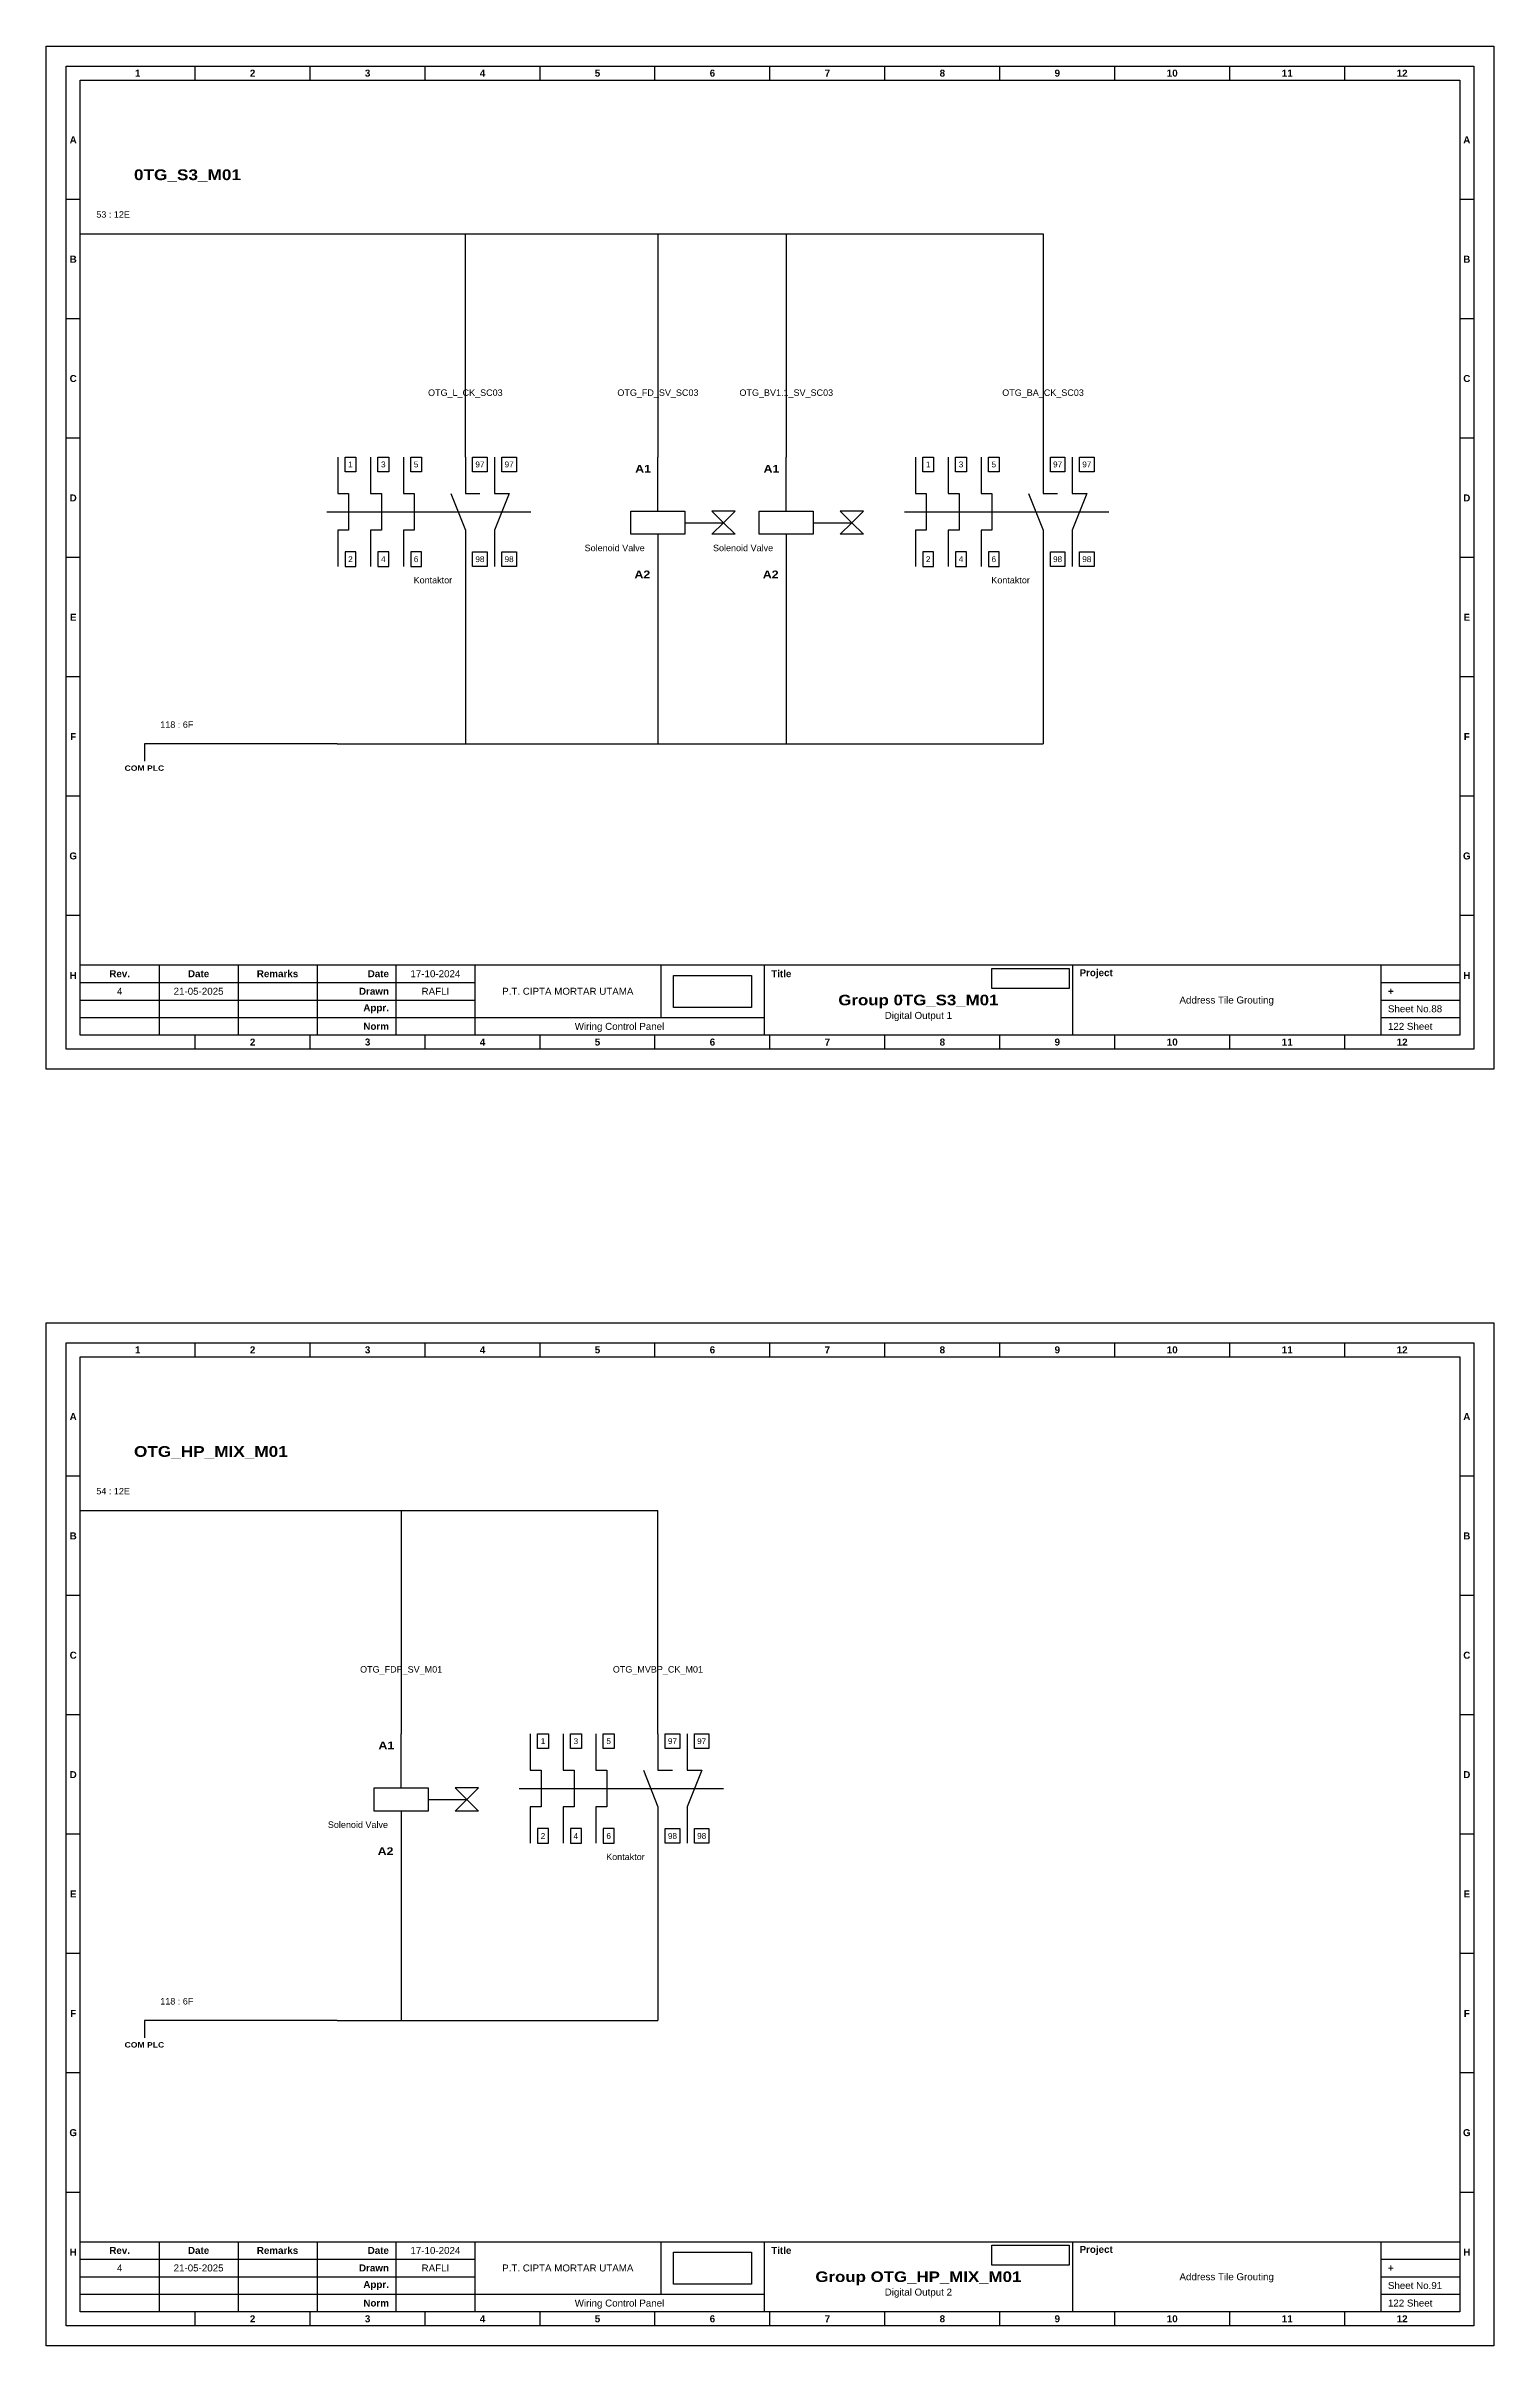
# Model space of a CAD drawing. Header units: centimetres. Extents: x 2030 to 3543, y 1923 to 3402.
# Drawn here: x 2962.2 to 3231.5, y 2164.5 to 2592.5 of the extents above; entities that cross this region are included whole.
import ezdxf
from ezdxf.enums import TextEntityAlignment as Align

# ---------------------------------------------------------------- set-up
doc = ezdxf.new("R2010")
doc.units = ezdxf.units.CM
doc.header["$MEASUREMENT"] = 0
doc.styles.add('Bold', font='ariblk.ttf', dxfattribs={"height": 25.4})
doc.styles.get("Standard").update_dxf_attribs({"font": 'arial.ttf'})
picture_1 = doc.add_image_def('image1.png', size_in_pixel=(2048, 847))
picture_2 = doc.add_image_def('image2.png', size_in_pixel=(2092, 542))

# ---------------------------------------------------------------- blocks, each defined once
blk = doc.blocks.new('KOP MU PROJECT')
at = {"color": 6, "ltscale": 50}
for p, q in [((27.74, 184.05), (27.74, 186.66)), ((49.13, 184.05), (49.13, 186.66)), ((70.51, 184.05), (70.51, 186.66)), ((91.89, 184.05), (91.89, 186.66)), ((113.27, 184.05), (113.27, 186.66)), ((134.66, 184.05), (134.66, 186.66)), ((156.04, 184.05), (156.04, 186.66)), ((177.42, 184.05), (177.42, 186.66)), ((198.8, 184.05), (198.8, 186.66)), ((220.19, 184.05), (220.19, 186.66)), ((241.57, 184.05), (241.57, 186.66)), ((6.36, 161.84), (3.75, 161.84)), ((265.59, 161.84), (262.98, 161.84)), ((6.36, 139.63), (3.75, 139.63)), ((265.59, 139.63), (262.98, 139.63)), ((6.36, 117.42), (3.75, 117.42)), ((265.59, 117.42), (262.98, 117.42)), ((6.36, 95.22), (3.75, 95.22)), ((265.59, 95.22), (262.98, 95.22)), ((6.36, 73.01), (3.75, 73.01)), ((265.59, 73.01), (262.98, 73.01)), ((6.36, 50.8), (3.75, 50.8)), ((265.59, 50.8), (262.98, 50.8)), ((6.36, 28.59), (3.75, 28.59)), ((265.59, 28.59), (262.98, 28.59)), ((27.74, 3.75), (27.74, 6.36)), ((49.13, 3.75), (49.13, 6.36)), ((70.51, 3.75), (70.51, 6.36)), ((91.89, 3.75), (91.89, 6.36)), ((113.27, 3.75), (113.27, 6.36)), ((134.66, 3.75), (134.66, 6.36)), ((156.04, 3.75), (156.04, 6.36)), ((177.42, 3.75), (177.42, 6.36)), ((198.8, 3.75), (198.8, 6.36)), ((220.19, 3.75), (220.19, 6.36)), ((241.57, 3.75), (241.57, 6.36))]:
    blk.add_line(p, q, dxfattribs=at)
at = {"ltscale": 50}
for p, q in [((6.36, 19.41), (262.98, 19.41)), ((21.04, 19.41), (21.04, 6.36)), ((35.72, 19.41), (35.72, 6.36)), ((50.41, 19.41), (50.41, 6.36)), ((65.09, 19.41), (65.09, 6.36)), ((79.77, 19.41), (79.77, 6.36)), ((114.35, 19.41), (114.35, 9.62)), ((133.6, 19.41), (133.6, 6.36)), ((190.95, 19.41), (190.95, 6.36)), ((248.3, 19.41), (248.3, 6.36)), ((6.36, 16.15), (79.77, 16.15)), ((6.36, 12.89), (79.77, 12.89)), ((248.3, 16.15), (262.98, 16.15)), ((248.3, 12.89), (262.98, 12.89)), ((6.36, 9.62), (133.6, 9.62)), ((248.3, 9.62), (262.98, 9.62))]:
    blk.add_line(p, q, dxfattribs=at)
at = {"color": 1, "ltscale": 50}
blk.add_lwpolyline([(269.34, 0), (0, 0), (0, 190.41), (269.34, 190.41)], close=True, dxfattribs=at)
at = {"color": 6, "ltscale": 50}
for points in [[(265.59, 3.75), (3.75, 3.75), (3.75, 186.66), (265.59, 186.66)], [(262.98, 6.36), (6.36, 6.36), (6.36, 184.05), (262.98, 184.05)]]:
    blk.add_lwpolyline(points, close=True, dxfattribs=at)
at = {"ltscale": 50, "char_height": 1.305, "attachment_point": 4}
for s, width, heights, insert in [('\\pxqc;{\\fArial|b1|i0|c0|p34;1}', 21.3825, [2.51], (6.36, 185.36)), ('\\pxqc;{\\fArial|b1|i0|c0|p34;2}', 21.3825, [2.51], (27.74, 185.36)), ('\\pxqc;{\\fArial|b1|i0|c0|p34;3}', 21.3825, [2.51], (49.13, 185.36)), ('\\pxqc;{\\fArial|b1|i0|c0|p34;4}', 21.3825, [2.51], (70.51, 185.36)), ('\\pxqc;{\\fArial|b1|i0|c0|p34;5}', 21.3825, [2.51], (91.89, 185.36)), ('\\pxqc;{\\fArial|b1|i0|c0|p34;6}', 21.3825, [2.51], (113.27, 185.36)), ('\\pxqc;{\\fArial|b1|i0|c0|p34;7}', 21.3825, [2.51], (134.66, 185.36)), ('\\pxqc;{\\fArial|b1|i0|c0|p34;8}', 21.3825, [2.51], (156.04, 185.36)), ('\\pxqc;{\\fArial|b1|i0|c0|p34;9}', 21.3825, [2.51], (177.42, 185.36)), ('\\pxqc;{\\fArial|b1|i0|c0|p34;10}', 21.3825, [2.51], (198.8, 185.36)), ('\\pxqc;{\\fArial|b1|i0|c0|p34;11}', 21.3825, [2.51], (220.19, 185.36)), ('\\pxqc;{\\fArial|b1|i0|c0|p34;12}', 21.3825, [2.51], (241.57, 185.36)), ('\\pxqc;{\\fArial|b1|i0|c0|p34;A}', 2.61, [2.51], (3.75, 172.95)), ('\\pxqc;{\\fArial|b1|i0|c0|p34;A}', 2.61, [2.51], (262.98, 172.95)), ('\\pxqc;{\\fArial|b1|i0|c0|p34;B}', 2.61, [2.51], (3.75, 150.74)), ('\\pxqc;{\\fArial|b1|i0|c0|p34;B}', 2.61, [2.51], (262.98, 150.74)), ('\\pxqc;{\\fArial|b1|i0|c0|p34;C}', 2.61, [2.51], (3.75, 128.53)), ('\\pxqc;{\\fArial|b1|i0|c0|p34;C}', 2.61, [2.51], (262.98, 128.53)), ('\\pxqc;{\\fArial|b1|i0|c0|p34;D}', 2.61, [2.51], (3.75, 106.32)), ('\\pxqc;{\\fArial|b1|i0|c0|p34;D}', 2.61, [2.51], (262.98, 106.32)), ('\\pxqc;{\\fArial|b1|i0|c0|p34;E}', 2.61, [2.51], (3.75, 84.11)), ('\\pxqc;{\\fArial|b1|i0|c0|p34;E}', 2.61, [2.51], (262.98, 84.11)), ('\\pxqc;{\\fArial|b1|i0|c0|p34;F}', 2.61, [2.51], (3.75, 61.9)), ('\\pxqc;{\\fArial|b1|i0|c0|p34;F}', 2.61, [2.51], (262.98, 61.9)), ('\\pxqc;{\\fArial|b1|i0|c0|p34;G}', 2.61, [2.51], (3.75, 39.69)), ('\\pxqc;{\\fArial|b1|i0|c0|p34;G}', 2.61, [2.51], (262.98, 39.69)), ('\\pxqc;{\\fArial|b1|i0|c0|p34;H}', 2.61, [2.51], (3.75, 17.47)), ('\\pxqc;{\\fArial|b1|i0|c0|p34;Rev.}', 14.6811, [2.88], (6.36, 17.78)), ('\\pxqc;{\\fArial|b1|i0|c0|p34;Date}', 14.6811, [2.88], (21.04, 17.78)), ('\\pxqc;{\\fArial|b1|i0|c0|p34;Remarks}', 14.6811, [2.88], (35.72, 17.78)), ('\\pxqr;{\\fArial|b1|i0|c0|p34;Date}', 13.3761, [2.88], (50.41, 17.78)), ('\\pxql;{\\fArial|b1|i0|c0|p34;Title}', 50.2419, [2.88], (134.9, 17.78)), ('\\pxql;{\\fArial|b1|i0|c0|p34;Project}', 50.2419, [2.88], (192.25, 17.78)), ('\\pxqc;{\\fArial|b1|i0|c0|p34;H}', 2.61, [2.51], (262.98, 17.47)), ('\\pxqr;{\\fArial|b1|i0|c0|p34;Drawn}', 13.3761, [2.88], (50.41, 14.52)), ('\\pxql;{\\fArial|b1|i0|c0|p34;+}', 14.6811, [2.88], (249.61, 14.52)), ('\\pxqr;{\\fArial|b1|i0|c0|p34;Appr.}', 13.3761, [2.88], (50.41, 11.26)), ('\\pxqr;{\\fArial|b1|i0|c0|p34;Norm}', 13.3761, [2.88], (50.41, 7.99)), ('\\pxqc;{\\fArial|b1|i0|c0|p34;2}', 21.3825, [2.51], (27.74, 5.06)), ('\\pxqc;{\\fArial|b1|i0|c0|p34;3}', 21.3825, [2.51], (49.13, 5.06)), ('\\pxqc;{\\fArial|b1|i0|c0|p34;4}', 21.3825, [2.51], (70.51, 5.06)), ('\\pxqc;{\\fArial|b1|i0|c0|p34;5}', 21.3825, [2.51], (91.89, 5.06)), ('\\pxqc;{\\fArial|b1|i0|c0|p34;6}', 21.3825, [2.51], (113.27, 5.06)), ('\\pxqc;{\\fArial|b1|i0|c0|p34;7}', 21.3825, [2.51], (134.66, 5.06)), ('\\pxqc;{\\fArial|b1|i0|c0|p34;8}', 21.3825, [2.51], (156.04, 5.06)), ('\\pxqc;{\\fArial|b1|i0|c0|p34;9}', 21.3825, [2.51], (177.42, 5.06)), ('\\pxqc;{\\fArial|b1|i0|c0|p34;10}', 21.3825, [2.51], (198.8, 5.06)), ('\\pxqc;{\\fArial|b1|i0|c0|p34;11}', 21.3825, [2.51], (220.19, 5.06)), ('\\pxqc;{\\fArial|b1|i0|c0|p34;12}', 21.3825, [2.51], (241.57, 5.06))]:
    blk.add_mtext_dynamic_manual_height_columns(s, width=width, gutter_width=0.0326, heights=heights, dxfattribs=dict(at, insert=insert))
at = {"ltscale": 50}
for tag, p in [('DATECREATED', (72.43, 17.78)), ('REV', (13.7, 14.52)), ('REVDATE', (28.38, 14.52)), ('REMARKS', (43.06, 14.52)), ('DRAWN', (72.43, 14.52)), ('COMPANY', (97.06, 14.52)), ('PROJECT', (219.62, 12.89)), ('NORM', (72.43, 7.99)), ('APPR', (72.43, 11.26)), ('DRAWINGCATEGORY', (106.68, 7.99)), ('DESCRIPTION', (162.27, 10.03))]:
    blk.add_attdef(tag, text='', height=1.3, dxfattribs=at).set_placement(p, align=Align.MIDDLE_CENTER)
at = {"ltscale": 50, "style": 'Bold'}
blk.add_attdef('TITLE', text='', height=1.96, dxfattribs=at).set_placement((162.27, 12.89), align=Align.MIDDLE_CENTER)
at = {"ltscale": 50}
for tag, p in [('TOTALSHEET', (249.61, 7.99)), ('SHEETNUMBER', (249.61, 11.26))]:
    blk.add_attdef(tag, text='', height=1.3, dxfattribs=at).set_placement(p, align=Align.MIDDLE_LEFT)
image = blk.add_image(picture_1, insert=(116.72, 11.48), size_in_units=(14.5, 6), dxfattribs=at)
image.dxf.flags = 15
image = blk.add_image(picture_2, insert=(175.94, 15.04), size_in_units=(14.36, 3.72), dxfattribs=at)
image.dxf.flags = 15

msp = doc.modelspace()

# ---------------------------------------------------------------- linework, layer by layer
at = {"color": 146, "ltscale": 50, "true_color": 0x105689}
for p, q in [((2968.53, 2557.53), (2992.41, 2557.53)), ((2992.41, 2557.53), (3016.29, 2557.53)), ((3016.29, 2557.53), (3040.17, 2557.53)), ((3040.17, 2515.98), (3040.17, 2557.53)), ((3040.17, 2557.53), (3064.05, 2557.53)), ((3064.05, 2557.53), (3087.93, 2557.53)), ((3075.99, 2557.53), (3075.99, 2515.98)), ((3087.93, 2557.53), (3111.81, 2557.53)), ((3099.87, 2557.53), (3099.87, 2515.98)), ((3111.81, 2557.53), (3135.69, 2557.53)), ((3135.69, 2557.53), (3147.63, 2557.53)), ((3147.63, 2557.53), (3147.63, 2515.98)), ((3040.17, 2495.63), (3040.17, 2462.61)), ((3147.63, 2495.63), (3147.63, 2462.61)), ((3075.99, 2491.88), (3075.99, 2462.61)), ((3099.87, 2491.88), (3099.87, 2462.61)), ((3016.33, 2462.61), (2980.47, 2462.61)), ((2980.47, 2462.61), (2980.47, 2459.41)), ((3016.33, 2462.61), (3064.13, 2462.61)), ((3064.13, 2462.61), (3064.13, 2462.61)), ((3064.13, 2462.61), (3111.93, 2462.61)), ((3111.93, 2462.61), (3147.63, 2462.61)), ((2968.53, 2319.95), (2992.41, 2319.95)), ((2992.41, 2319.95), (3016.29, 2319.95)), ((3016.29, 2319.95), (3040.17, 2319.95)), ((3028.23, 2319.95), (3028.23, 2278.41)), ((3040.17, 2319.95), (3064.05, 2319.95)), ((3064.05, 2319.95), (3075.99, 2319.95)), ((3075.99, 2278.41), (3075.99, 2319.95)), ((3075.99, 2258.06), (3075.99, 2225.04)), ((3028.23, 2254.31), (3028.23, 2225.04)), ((3016.33, 2225.04), (2980.47, 2225.04)), ((2980.47, 2225.04), (2980.47, 2221.84)), ((3016.33, 2225.04), (3075.99, 2225.04)), ((3075.99, 2225.04), (3075.99, 2225.04))]:
    msp.add_line(p, q, dxfattribs=at)
at = {"ltscale": 50}
for p, q in [((3040.17, 2515.98), (3040.17, 2509.2)), ((3045.6, 2515.98), (3045.6, 2509.2)), ((3075.99, 2505.93), (3075.99, 2515.98)), ((3099.87, 2505.93), (3099.87, 2515.98)), ((3147.63, 2515.98), (3147.63, 2509.2)), ((3153.06, 2515.98), (3153.06, 2509.2)), ((3014.39, 2505.81), (3052.38, 2505.81)), ((3081.02, 2503.78), (3088.2, 2503.78)), ((3104.9, 2503.78), (3112.08, 2503.78)), ((3121.85, 2505.81), (3159.84, 2505.81)), ((3040.17, 2502.41), (3040.17, 2495.63)), ((3045.6, 2502.41), (3045.6, 2495.63)), ((3075.99, 2501.62), (3075.99, 2491.57)), ((3099.87, 2501.62), (3099.87, 2491.57)), ((3147.63, 2502.41), (3147.63, 2495.63)), ((3153.06, 2502.41), (3153.06, 2495.63)), ((3028.23, 2268.36), (3028.23, 2278.41)), ((3075.99, 2278.41), (3075.99, 2271.63)), ((3081.42, 2278.41), (3081.42, 2271.63)), ((3028.23, 2264.05), (3028.23, 2254)), ((3033.26, 2266.2), (3040.44, 2266.2)), ((3050.21, 2268.23), (3088.2, 2268.23)), ((3075.99, 2264.84), (3075.99, 2258.06)), ((3081.42, 2264.84), (3081.42, 2258.06))]:
    msp.add_line(p, q, dxfattribs=at)
at = {"color": 1, "ltscale": 50}
for points in [[(3016.43, 2515.98), (3016.43, 2509.2), (3018.46, 2509.2), (3018.46, 2502.41), (3016.43, 2502.41), (3016.43, 2495.63)], [(3022.53, 2515.98), (3022.53, 2509.2), (3024.57, 2509.2), (3024.57, 2502.41), (3022.53, 2502.41), (3022.53, 2495.63)], [(3028.64, 2515.98), (3028.64, 2509.2), (3030.67, 2509.2), (3030.67, 2502.41), (3028.64, 2502.41), (3028.64, 2495.63)], [(3123.89, 2515.98), (3123.89, 2509.2), (3125.92, 2509.2), (3125.92, 2502.41), (3123.89, 2502.41), (3123.89, 2495.63)], [(3129.99, 2515.98), (3129.99, 2509.2), (3132.03, 2509.2), (3132.03, 2502.41), (3129.99, 2502.41), (3129.99, 2495.63)], [(3136.1, 2515.98), (3136.1, 2509.2), (3138.13, 2509.2), (3138.13, 2502.41), (3136.1, 2502.41), (3136.1, 2495.63)], [(3052.25, 2278.41), (3052.25, 2271.63), (3054.28, 2271.63), (3054.28, 2264.84), (3052.25, 2264.84), (3052.25, 2258.06)], [(3058.35, 2278.41), (3058.35, 2271.63), (3060.39, 2271.63), (3060.39, 2264.84), (3058.35, 2264.84), (3058.35, 2258.06)], [(3064.46, 2278.41), (3064.46, 2271.63), (3066.49, 2271.63), (3066.49, 2264.84), (3064.46, 2264.84), (3064.46, 2258.06)]]:
    msp.add_lwpolyline(points, dxfattribs=at)
at = {"ltscale": 50}
for points in [[(3017.79, 2515.98), (3019.82, 2515.98), (3019.82, 2513.27), (3017.79, 2513.27)], [(3023.89, 2515.98), (3025.93, 2515.98), (3025.93, 2513.27), (3023.89, 2513.27)], [(3030, 2515.98), (3032.03, 2515.98), (3032.03, 2513.27), (3030, 2513.27)], [(3041.53, 2515.98), (3044.24, 2515.98), (3044.24, 2513.27), (3041.53, 2513.27)], [(3046.95, 2515.98), (3049.67, 2515.98), (3049.67, 2513.27), (3046.95, 2513.27)], [(3125.25, 2515.98), (3127.28, 2515.98), (3127.28, 2513.27), (3125.25, 2513.27)], [(3131.35, 2515.98), (3133.39, 2515.98), (3133.39, 2513.27), (3131.35, 2513.27)], [(3137.46, 2515.98), (3139.49, 2515.98), (3139.49, 2513.27), (3137.46, 2513.27)], [(3148.99, 2515.98), (3151.7, 2515.98), (3151.7, 2513.27), (3148.99, 2513.27)], [(3154.41, 2515.98), (3157.13, 2515.98), (3157.13, 2513.27), (3154.41, 2513.27)], [(3070.97, 2505.93), (3081.02, 2505.93), (3081.02, 2501.62), (3070.97, 2501.62)], [(3088.2, 2503.78), (3090.35, 2505.93), (3086.04, 2505.93)], [(3088.2, 2503.78), (3090.35, 2501.62), (3086.04, 2501.62)], [(3094.85, 2505.93), (3104.9, 2505.93), (3104.9, 2501.62), (3094.85, 2501.62)], [(3112.08, 2503.78), (3114.23, 2505.93), (3109.92, 2505.93)], [(3112.08, 2503.78), (3114.23, 2501.62), (3109.92, 2501.62)], [(3017.79, 2495.63), (3019.82, 2495.63), (3019.82, 2498.34), (3017.79, 2498.34)], [(3023.89, 2495.63), (3025.93, 2495.63), (3025.93, 2498.34), (3023.89, 2498.34)], [(3030, 2495.63), (3032.03, 2495.63), (3032.03, 2498.34), (3030, 2498.34)], [(3041.53, 2498.34), (3044.24, 2498.34), (3044.24, 2495.63), (3041.53, 2495.63)], [(3046.95, 2498.34), (3049.67, 2498.34), (3049.67, 2495.63), (3046.95, 2495.63)], [(3125.25, 2495.63), (3127.28, 2495.63), (3127.28, 2498.34), (3125.25, 2498.34)], [(3131.35, 2495.63), (3133.39, 2495.63), (3133.39, 2498.34), (3131.35, 2498.34)], [(3137.46, 2495.63), (3139.49, 2495.63), (3139.49, 2498.34), (3137.46, 2498.34)], [(3148.99, 2498.34), (3151.7, 2498.34), (3151.7, 2495.63), (3148.99, 2495.63)], [(3154.41, 2498.34), (3157.13, 2498.34), (3157.13, 2495.63), (3154.41, 2495.63)], [(3053.61, 2278.41), (3055.64, 2278.41), (3055.64, 2275.7), (3053.61, 2275.7)], [(3059.71, 2278.41), (3061.75, 2278.41), (3061.75, 2275.7), (3059.71, 2275.7)], [(3065.82, 2278.41), (3067.85, 2278.41), (3067.85, 2275.7), (3065.82, 2275.7)], [(3077.35, 2278.41), (3080.06, 2278.41), (3080.06, 2275.7), (3077.35, 2275.7)], [(3082.77, 2278.41), (3085.49, 2278.41), (3085.49, 2275.7), (3082.77, 2275.7)], [(3023.21, 2268.36), (3033.26, 2268.36), (3033.26, 2264.05), (3023.21, 2264.05)], [(3040.44, 2266.2), (3042.59, 2268.36), (3038.28, 2268.36)], [(3040.44, 2266.2), (3042.59, 2264.05), (3038.28, 2264.05)], [(3053.61, 2258.06), (3055.64, 2258.06), (3055.64, 2260.77), (3053.61, 2260.77)], [(3059.71, 2258.06), (3061.75, 2258.06), (3061.75, 2260.77), (3059.71, 2260.77)], [(3065.82, 2258.06), (3067.85, 2258.06), (3067.85, 2260.77), (3065.82, 2260.77)], [(3077.35, 2260.77), (3080.06, 2260.77), (3080.06, 2258.06), (3077.35, 2258.06)], [(3082.77, 2260.77), (3085.49, 2260.77), (3085.49, 2258.06), (3082.77, 2258.06)]]:
    msp.add_lwpolyline(points, close=True, dxfattribs=at)
for points in [[(3037.46, 2509.2), (3040.17, 2502.41)], [(3040.17, 2509.2), (3042.88, 2509.2)], [(3045.6, 2509.2), (3048.31, 2509.2), (3045.6, 2502.41)], [(3144.92, 2509.2), (3147.63, 2502.41)], [(3147.63, 2509.2), (3150.34, 2509.2)], [(3153.06, 2509.2), (3155.77, 2509.2), (3153.06, 2502.41)], [(3073.28, 2271.63), (3075.99, 2264.84)], [(3075.99, 2271.63), (3078.7, 2271.63)], [(3081.42, 2271.63), (3084.13, 2271.63), (3081.42, 2264.84)]]:
    msp.add_lwpolyline(points, dxfattribs=at)

# ---------------------------------------------------------------- block references
for p, values in [((2962.17, 2402.07), {'DESCRIPTION': 'Digital Output 1', 'TITLE': 'Group 0TG_S3_M01', 'PROJECT': 'Address Tile Grouting', 'COMPANY': 'P.T. CIPTA MORTAR UTAMA', 'DRAWINGCATEGORY': 'Wiring Control Panel', 'DRAWN': 'RAFLI', 'DATECREATED': '17-10-2024', 'REVDATE': '21-05-2025', 'REV': '4', 'SHEETNUMBER': 'Sheet No.88', 'TOTALSHEET': '122 Sheet'}), ((2962.17, 2164.5), {'DESCRIPTION': 'Digital Output 2', 'TITLE': 'Group OTG_HP_MIX_M01', 'PROJECT': 'Address Tile Grouting', 'COMPANY': 'P.T. CIPTA MORTAR UTAMA', 'DRAWINGCATEGORY': 'Wiring Control Panel', 'DRAWN': 'RAFLI', 'DATECREATED': '17-10-2024', 'REVDATE': '21-05-2025', 'REV': '4', 'SHEETNUMBER': 'Sheet No.91', 'TOTALSHEET': '122 Sheet'})]:
    msp.add_blockref('KOP MU PROJECT', p).add_auto_attribs(values)

# ---------------------------------------------------------------- texts
at = {"ltscale": 500, "style": 'Bold'}
for s, p in [('0TG_S3_M01', (2978.53, 2567.53)), ('OTG_HP_MIX_M01', (2978.53, 2329.95))]:
    msp.add_text(s, height=2, dxfattribs=at).set_placement(p)
at = {"ltscale": 500}
for s, p in [('53 : 12E', (2971.53, 2561.74)), ('118 : 6F', (2983.42, 2466.81)), ('54 : 12E', (2971.53, 2324.17)), ('118 : 6F', (2983.42, 2229.24))]:
    msp.add_text(s, height=1.2, dxfattribs=at).set_placement(p, align=Align.TOP_LEFT)
at = {"ltscale": 50}
for s, p in [('OTG_L_CK_SC03', (3040.17, 2527.98)), ('OTG_FD_SV_SC03', (3075.99, 2527.98)), ('OTG_BV1.1_SV_SC03', (3099.87, 2527.98)), ('OTG_BA_CK_SC03', (3147.63, 2527.98)), ('OTG_FDP_SV_M01', (3028.23, 2290.41)), ('OTG_MVBP_CK_M01', (3075.99, 2290.41))]:
    msp.add_text(s, height=1.2, dxfattribs=at).set_placement(p, align=Align.MIDDLE_CENTER)
at = {"ltscale": 500}
for s, height, p in [('1', 1.09, (3018.8, 2514.62)), ('3', 1.09, (3024.91, 2514.62)), ('5', 1.09, (3031.01, 2514.62)), ('97', 1.085, (3042.88, 2514.62)), ('97', 1.085, (3048.31, 2514.62)), ('1', 1.09, (3126.26, 2514.62)), ('3', 1.09, (3132.37, 2514.62)), ('5', 1.09, (3138.47, 2514.62)), ('97', 1.085, (3150.34, 2514.62)), ('97', 1.085, (3155.77, 2514.62)), ('2', 1.09, (3018.8, 2496.99)), ('4', 1.09, (3024.91, 2496.99)), ('6', 1.09, (3031.01, 2496.99)), ('98', 1.085, (3042.88, 2496.99)), ('98', 1.085, (3048.31, 2496.99)), ('2', 1.09, (3126.26, 2496.99)), ('4', 1.09, (3132.37, 2496.99)), ('6', 1.09, (3138.47, 2496.99)), ('98', 1.085, (3150.34, 2496.99)), ('98', 1.085, (3155.77, 2496.99)), ('1', 1.09, (3054.62, 2277.05)), ('3', 1.09, (3060.73, 2277.05)), ('5', 1.09, (3066.83, 2277.05)), ('97', 1.085, (3078.7, 2277.05)), ('97', 1.085, (3084.13, 2277.05)), ('2', 1.09, (3054.62, 2259.41)), ('4', 1.09, (3060.73, 2259.41)), ('6', 1.09, (3066.83, 2259.41)), ('98', 1.085, (3078.7, 2259.41)), ('98', 1.085, (3084.13, 2259.41))]:
    msp.add_text(s, height=height, dxfattribs=at).set_placement(p, align=Align.MIDDLE_CENTER)
at = {"ltscale": 500, "style": 'Bold'}
for p in [(3074.7, 2514.54), (3098.58, 2514.54), (3026.94, 2276.97)]:
    msp.add_text('A1', height=1.436, dxfattribs=at).set_placement(p, align=Align.TOP_RIGHT)
at = {"ltscale": 50}
for s, p in [('Solenoid Valve', (3073.54, 2498.12)), ('Solenoid Valve', (3097.42, 2498.12)), ('Kontaktor', (3037.72, 2492.13)), ('Kontaktor', (3145.18, 2492.13)), ('Solenoid Valve', (3025.78, 2260.55)), ('Kontaktor', (3073.54, 2254.56))]:
    msp.add_text(s, height=1.2, dxfattribs=at).set_placement(p, align=Align.BOTTOM_RIGHT)
at = {"ltscale": 500, "style": 'Bold'}
for p in [(3074.56, 2493.01), (3098.44, 2493.01), (3026.8, 2255.43)]:
    msp.add_text('A2', height=1.436, dxfattribs=at).set_placement(p, align=Align.BOTTOM_RIGHT)
at = {"ltscale": 50, "style": 'Bold'}
for p in [(2980.47, 2458.61), (2980.47, 2221.04)]:
    msp.add_text('COM PLC', height=1, dxfattribs=at).set_placement(p, align=Align.TOP_CENTER)

doc.saveas('drawing.dxf')
